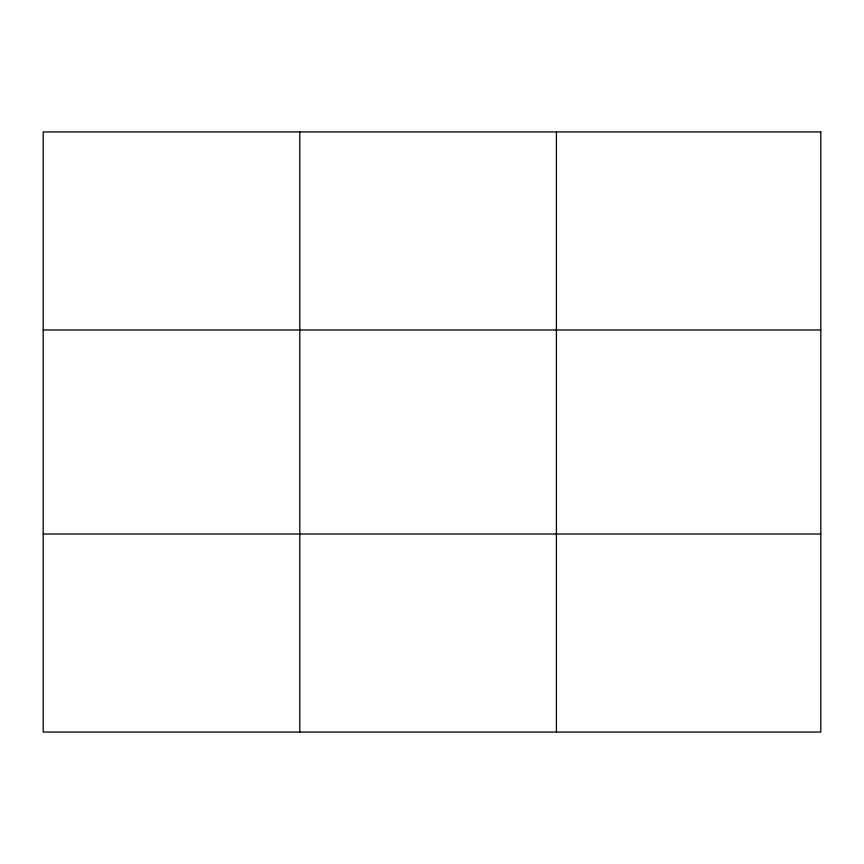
<?xml version="1.0" encoding="UTF-8"?>
<svg xmlns="http://www.w3.org/2000/svg" width="864" height="864" viewBox="0 0 864 864"><rect width="100%" height="100%" fill="white"/><g stroke="black" fill="none" stroke-linecap="round" stroke-linejoin="round"><path stroke-width="1.3" d="M299.808 732.056L299.808 131.944M556.416 732.056L556.416 131.944M43.2 329.983L820.8 329.983M43.2 534.017L820.8 534.017M820.8 131.944L820.8 732.056L43.2 732.056L43.2 131.944L820.8 131.944"/></g></svg>
